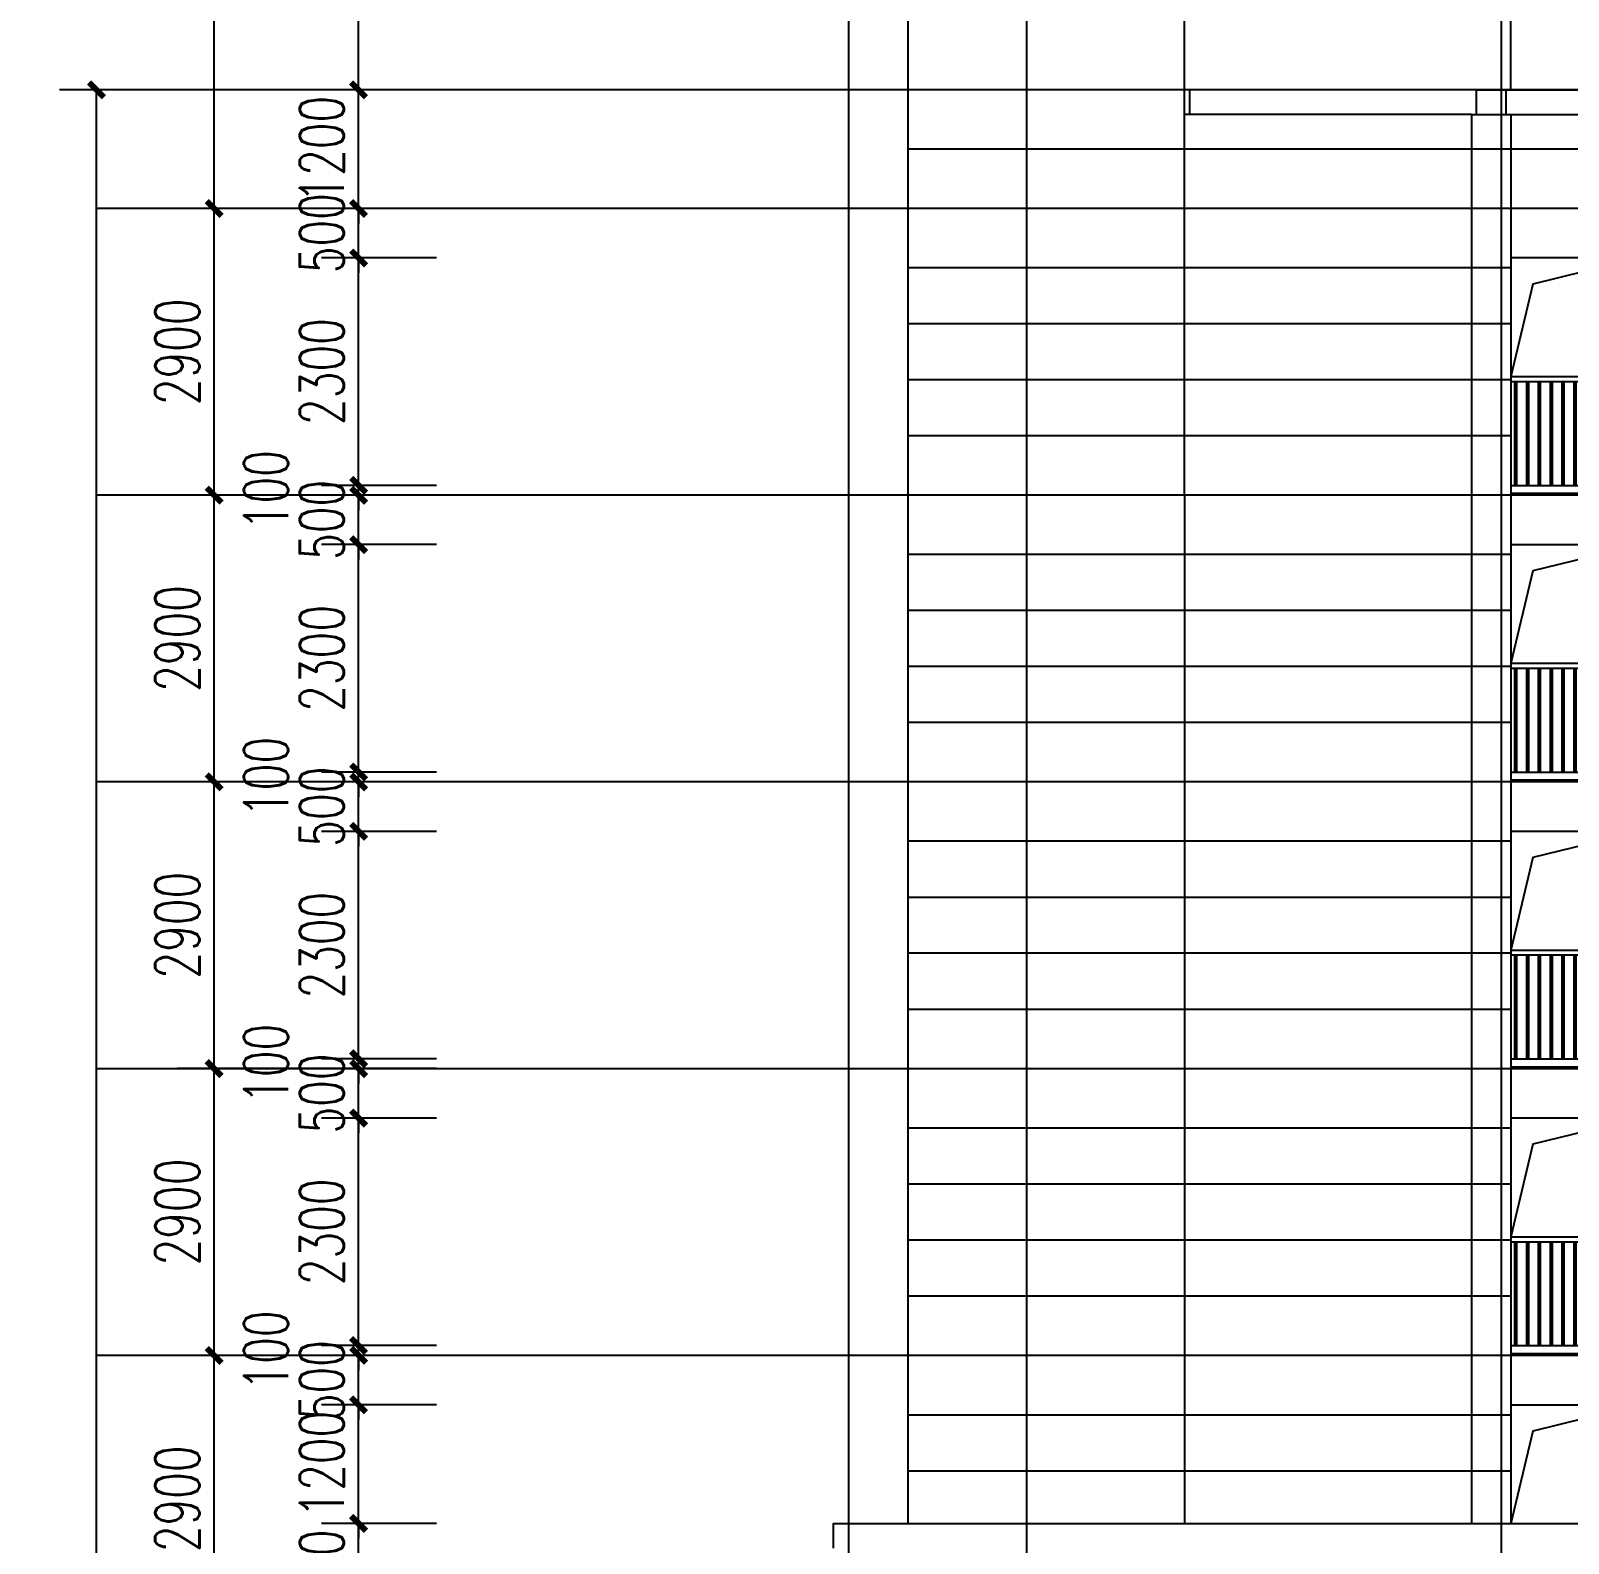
# Model space of a CAD drawing. Extents: x -59851 to 653804, y -249523 to 437614.
# Drawn here: x 414387 to 429937, y 404588 to 419886 of the extents above; entities that cross this region are included whole.
import ezdxf

# ---------------------------------------------------------------- set-up
doc = ezdxf.new("R2010")
doc.units = 0
doc.header["$LTSCALE"] = 1000
doc.header["$MEASUREMENT"] = 0
for name, color, linetype in [('A-材质分割线（横向）', 252, 'Continuous'), ('A-洞口', 105, 'Continuous'), ('A-第三道尺寸线', 105, 'Continuous'), ('DOTE', 16, 'Continuous'), ('ELE-2', 31, 'Continuous'), ('ELE-3', 35, 'Continuous'), ('PUB_DIM', 3, 'Continuous'), ('栏杆', 142, 'Continuous')]:
    doc.layers.add(name, color=color, linetype=linetype)
doc.styles.add('_TCH_DIM_T3', font='SIMPLEX.shx', dxfattribs={"width": 0.705882, "bigfont": 'GBCBIG.shx'})
doc.dimstyles.new('_TCH_ARCH&&150', dxfattribs={"dimtxt": 446.25, "dimasz": 150, "dimexe": 375, "dimexo": 450, "dimgap": 150, "dimtad": 1, "dimdec": 0, "dimzin": 0, "dimdsep": 46, "dimtxsty": '_TCH_DIM_T3', "dimblk": 'ARCHTICK', "dimcen": 0.09, "dimclrt": 7, "dimazin": 2, "dimtfac": 1, "dimtdec": 0, "dimtix": 1, "dimtmove": 2, "dimatfit": 3, "dimfxl": 0, "dimtolj": 1, "dimtzin": 0, "dimarcsym": 0})

# ---------------------------------------------------------------- blocks, each defined once
blk = doc.blocks.new('124f')
at = {"layer": 'ELE-2'}
blk.add_lwpolyline([(275911, 353647), (275911, 353897), (296911, 353897), (296911, 353647)], dxfattribs=at)
blk = doc.blocks.new('13001100')
at = {"layer": '栏杆'}
for p, q in [((181667, 391095), (182967, 391095)), ((181667, 391045), (182967, 391045)), ((181707, 389995), (181707, 391045)), ((181727, 389995), (181727, 391045)), ((181827, 389995), (181827, 391045)), ((181847, 389995), (181847, 391045)), ((181947, 389995), (181947, 391045)), ((181967, 389995), (181967, 391045)), ((182067, 389995), (182067, 391045)), ((182087, 389995), (182087, 391045)), ((182187, 389995), (182187, 391045)), ((182207, 389995), (182207, 391045)), ((182307, 389995), (182307, 391045)), ((182327, 389995), (182327, 391045)), ((182427, 389995), (182427, 391045)), ((182447, 389995), (182447, 391045)), ((182547, 389995), (182547, 391045)), ((182567, 389995), (182567, 391045)), ((182667, 389995), (182667, 391045)), ((182687, 389995), (182687, 391045)), ((182787, 389995), (182787, 391045)), ((182807, 389995), (182807, 391045)), ((182907, 389995), (182907, 391045)), ((182927, 389995), (182927, 391045))]:
    blk.add_line(p, q, dxfattribs=at)
blk = doc.blocks.new('fdsjafjdkajkhouh')
at = {"layer": 'A-材质分割线（横向）'}
for points in [[(282761, 357897), (276661, 357897)], [(282761, 357330), (276661, 357330)], [(282761, 356764), (276661, 356764)], [(282761, 356197), (276661, 356197)], [(282761, 355597), (276661, 355597)]]:
    blk.add_lwpolyline(points, dxfattribs=at)
at = {"layer": 'A-洞口'}
blk.add_lwpolyline([(284061, 357997), (282984, 357732), (282761, 356797)], dxfattribs=at)
at = {"layer": 'ELE-3'}
for points in [[(276661, 358497), (276661, 355597)], [(279461, 358497), (279461, 355597)], [(282361, 358497), (282361, 355597)], [(282761, 358497), (282761, 355597)], [(284061, 357997), (282761, 357997)], [(282761, 355697), (284061, 355697)], [(282761, 355617), (284061, 355617)]]:
    blk.add_lwpolyline(points, dxfattribs=at)
blk.add_blockref('13001100', (101094, -34298))
blk = doc.blocks.new('dingjianyi')
at = {"layer": 'A-材质分割线（横向）'}
for points in [[(359790, 363697), (353690, 363697)], [(359790, 363130), (353690, 363130)], [(359790, 362564), (353690, 362564)], [(359790, 361997), (353690, 361997)], [(359790, 361397), (353690, 361397)]]:
    blk.add_lwpolyline(points, dxfattribs=at)
at = {"layer": 'A-洞口'}
blk.add_lwpolyline([(361090, 363797), (360013, 363532), (359790, 362597)], dxfattribs=at)
at = {"layer": 'ELE-3'}
for points in [[(353690, 364297), (353690, 361397)], [(356490, 364297), (356490, 361397)], [(359390, 364297), (359390, 361397)], [(359790, 364297), (359790, 361397)], [(361090, 363797), (359790, 363797)], [(359790, 361497), (361090, 361497)], [(359790, 361417), (361090, 361417)]]:
    blk.add_lwpolyline(points, dxfattribs=at)
blk.add_blockref('13001100', (178123, -28498))
blk = doc.blocks.new('dingjiajifang')
at = {"layer": 'A-材质分割线（横向）'}
for points in [[(279511, 368397), (276661, 368397)], [(298661, 367797), (276661, 367797)], [(298661, 367197), (276661, 367197)], [(282761, 366597), (276661, 366597)], [(282761, 366030), (276661, 366030)], [(282761, 365464), (276661, 365464)], [(282761, 364897), (276661, 364897)], [(282761, 364297), (276661, 364297)]]:
    blk.add_lwpolyline(points, dxfattribs=at)
at = {"layer": 'A-洞口'}
blk.add_lwpolyline([(284061, 366697), (282984, 366432), (282761, 365497)], dxfattribs=at)
at = {"layer": 'ELE-3'}
for points in [[(279161, 370397), (279161, 372147), (276661, 372147), (276661, 364297)], [(282761, 368397), (282761, 370147), (279161, 370147), (279161, 370397)], [(279461, 364297), (279461, 370147)], [(282411, 368397), (279511, 368397), (279511, 368147)], [(282411, 368397), (295311, 368397)], [(282411, 368397), (282411, 368147)], [(282711, 368397), (282711, 368147)], [(282361, 368147), (279461, 368147)], [(282361, 368147), (282361, 364297)], [(282361, 368147), (295311, 368147)], [(282761, 368147), (282761, 364297)], [(284061, 366697), (282761, 366697)], [(282761, 364397), (284061, 364397)], [(282761, 364317), (284061, 364317)]]:
    blk.add_lwpolyline(points, dxfattribs=at)
blk.add_blockref('13001100', (101094, -25598))
blk = doc.blocks.new('_ArchTick')
at = {"color": 0, "linetype": 'ByBlock', "const_width": 0.4}
blk.add_lwpolyline([(-0.5, -0.5), (0.5, 0.5)], dxfattribs=at)
blk = doc.blocks.new('*D4037')
at = {"layer": 'Defpoints', "color": 0, "transparency": 16777216}
for p in [(415053, 419288), (416652, 419288), (416652, 364438)]:
    blk.add_point(p, dxfattribs=at)
at = {"layer": 'PUB_DIM', "color": 0, "lineweight": -2, "transparency": 16777216}
for p, q in [((416202, 419288), (414678, 419288)), ((415053, 364438), (415053, 419288)), ((416202, 364438), (414678, 364438))]:
    blk.add_line(p, q, dxfattribs=at)
at = {"layer": 'PUB_DIM', "color": 0, "lineweight": -2, "transparency": 16777216, "xscale": 150, "yscale": 150, "zscale": 150}
for p, rotation in [((415053, 419288), 90), ((415053, 364438), 270)]:
    blk.add_blockref('_ArchTick', p, dxfattribs=dict(at, rotation=rotation))
at = {"layer": 'PUB_DIM', "color": 7, "transparency": 16777216, "insert": (414680, 391863), "char_height": 446.2, "attachment_point": 5, "rotation": 90, "style": '_TCH_DIM_T3'}
blk.add_mtext('\\A1;54850', dxfattribs=at)
blk = doc.blocks.new('*D4038')
at = {"layer": 'Defpoints', "color": 0, "transparency": 16777216}
for p in [(416242, 423288), (417815, 423288), (417815, 418088)]:
    blk.add_point(p, dxfattribs=at)
at = {"layer": 'PUB_DIM', "color": 0, "lineweight": -2, "transparency": 16777216}
for p, q in [((417365, 423288), (415867, 423288)), ((416242, 418088), (416242, 423288)), ((417365, 418088), (415867, 418088))]:
    blk.add_line(p, q, dxfattribs=at)
at = {"layer": 'PUB_DIM', "color": 0, "lineweight": -2, "transparency": 16777216, "xscale": 150, "yscale": 150, "zscale": 150}
for p, rotation in [((416242, 423288), 90), ((416242, 418088), 270)]:
    blk.add_blockref('_ArchTick', p, dxfattribs=dict(at, rotation=rotation))
at = {"layer": 'PUB_DIM', "color": 7, "transparency": 16777216, "insert": (415869, 420688), "char_height": 446.2, "attachment_point": 5, "rotation": 90, "style": '_TCH_DIM_T3'}
blk.add_mtext('\\A1;5200', dxfattribs=at)
blk = doc.blocks.new('*D4039')
at = {"layer": 'Defpoints', "color": 0, "transparency": 16777216}
for p in [(416242, 418088), (417815, 418088), (417815, 415188)]:
    blk.add_point(p, dxfattribs=at)
at = {"layer": 'PUB_DIM', "color": 0, "lineweight": -2, "transparency": 16777216}
for p, q in [((417365, 418088), (415867, 418088)), ((416242, 415188), (416242, 418088)), ((417365, 415188), (415867, 415188))]:
    blk.add_line(p, q, dxfattribs=at)
at = {"layer": 'PUB_DIM', "color": 0, "lineweight": -2, "transparency": 16777216, "xscale": 150, "yscale": 150, "zscale": 150}
for p, rotation in [((416242, 418088), 90), ((416242, 415188), 270)]:
    blk.add_blockref('_ArchTick', p, dxfattribs=dict(at, rotation=rotation))
at = {"layer": 'PUB_DIM', "color": 7, "transparency": 16777216, "insert": (415869, 416638), "char_height": 446.2, "attachment_point": 5, "rotation": 90, "style": '_TCH_DIM_T3'}
blk.add_mtext('\\A1;2900', dxfattribs=at)
blk = doc.blocks.new('*D4040')
at = {"layer": 'Defpoints', "color": 0, "transparency": 16777216}
for p in [(416242, 415188), (417815, 415188), (417815, 412288)]:
    blk.add_point(p, dxfattribs=at)
at = {"layer": 'PUB_DIM', "color": 0, "lineweight": -2, "transparency": 16777216}
for p, q in [((417365, 415188), (415867, 415188)), ((416242, 412288), (416242, 415188)), ((417365, 412288), (415867, 412288))]:
    blk.add_line(p, q, dxfattribs=at)
at = {"layer": 'PUB_DIM', "color": 0, "lineweight": -2, "transparency": 16777216, "xscale": 150, "yscale": 150, "zscale": 150}
for p, rotation in [((416242, 415188), 90), ((416242, 412288), 270)]:
    blk.add_blockref('_ArchTick', p, dxfattribs=dict(at, rotation=rotation))
at = {"layer": 'PUB_DIM', "color": 7, "transparency": 16777216, "insert": (415869, 413738), "char_height": 446.2, "attachment_point": 5, "rotation": 90, "style": '_TCH_DIM_T3'}
blk.add_mtext('\\A1;2900', dxfattribs=at)
blk = doc.blocks.new('*D4041')
at = {"layer": 'Defpoints', "color": 0, "transparency": 16777216}
for p in [(416242, 412288), (417815, 412288), (417815, 409388)]:
    blk.add_point(p, dxfattribs=at)
at = {"layer": 'PUB_DIM', "color": 0, "lineweight": -2, "transparency": 16777216}
for p, q in [((417365, 412288), (415867, 412288)), ((416242, 409388), (416242, 412288)), ((417365, 409388), (415867, 409388))]:
    blk.add_line(p, q, dxfattribs=at)
at = {"layer": 'PUB_DIM', "color": 0, "lineweight": -2, "transparency": 16777216, "xscale": 150, "yscale": 150, "zscale": 150}
for p, rotation in [((416242, 412288), 90), ((416242, 409388), 270)]:
    blk.add_blockref('_ArchTick', p, dxfattribs=dict(at, rotation=rotation))
at = {"layer": 'PUB_DIM', "color": 7, "transparency": 16777216, "insert": (415869, 410838), "char_height": 446.2, "attachment_point": 5, "rotation": 90, "style": '_TCH_DIM_T3'}
blk.add_mtext('\\A1;2900', dxfattribs=at)
blk = doc.blocks.new('*D4042')
at = {"layer": 'Defpoints', "color": 0, "transparency": 16777216}
for p in [(416242, 409388), (417815, 409388), (417815, 406488)]:
    blk.add_point(p, dxfattribs=at)
at = {"layer": 'PUB_DIM', "color": 0, "lineweight": -2, "transparency": 16777216}
for p, q in [((417365, 409388), (415867, 409388)), ((416242, 406488), (416242, 409388)), ((417365, 406488), (415867, 406488))]:
    blk.add_line(p, q, dxfattribs=at)
at = {"layer": 'PUB_DIM', "color": 0, "lineweight": -2, "transparency": 16777216, "xscale": 150, "yscale": 150, "zscale": 150}
for p, rotation in [((416242, 409388), 90), ((416242, 406488), 270)]:
    blk.add_blockref('_ArchTick', p, dxfattribs=dict(at, rotation=rotation))
at = {"layer": 'PUB_DIM', "color": 7, "transparency": 16777216, "insert": (415869, 407938), "char_height": 446.2, "attachment_point": 5, "rotation": 90, "style": '_TCH_DIM_T3'}
blk.add_mtext('\\A1;2900', dxfattribs=at)
blk = doc.blocks.new('*D4043')
at = {"layer": 'Defpoints', "color": 0, "transparency": 16777216}
for p in [(416242, 406488), (417815, 406488), (417815, 403588)]:
    blk.add_point(p, dxfattribs=at)
at = {"layer": 'PUB_DIM', "color": 0, "lineweight": -2, "transparency": 16777216}
for p, q in [((417365, 406488), (415867, 406488)), ((416242, 403588), (416242, 406488)), ((417365, 403588), (415867, 403588))]:
    blk.add_line(p, q, dxfattribs=at)
at = {"layer": 'PUB_DIM', "color": 0, "lineweight": -2, "transparency": 16777216, "xscale": 150, "yscale": 150, "zscale": 150}
for p, rotation in [((416242, 406488), 90), ((416242, 403588), 270)]:
    blk.add_blockref('_ArchTick', p, dxfattribs=dict(at, rotation=rotation))
at = {"layer": 'PUB_DIM', "color": 7, "transparency": 16777216, "insert": (415869, 405038), "char_height": 446.2, "attachment_point": 5, "rotation": 90, "style": '_TCH_DIM_T3'}
blk.add_mtext('\\A1;2900', dxfattribs=at)
blk = doc.blocks.new('*D4096')
at = {"layer": 'A-第三道尺寸线', "color": 0, "lineweight": -2, "transparency": 16777216}
for p, q in [((417703, 404788), (417703, 404938)), ((418492, 404788), (417328, 404788)), ((417703, 403588), (417703, 404788)), ((418492, 403588), (417328, 403588)), ((417703, 403588), (417703, 403438))]:
    blk.add_line(p, q, dxfattribs=at)
at = {"layer": 'Defpoints', "color": 0, "transparency": 16777216}
for p in [(417703, 404788), (418942, 404788), (418942, 403588)]:
    blk.add_point(p, dxfattribs=at)
at = {"layer": 'A-第三道尺寸线', "color": 0, "lineweight": -2, "transparency": 16777216, "xscale": 150, "yscale": 150, "zscale": 150}
for p, rotation in [((417703, 404788), 270), ((417703, 403588), 90)]:
    blk.add_blockref('_ArchTick', p, dxfattribs=dict(at, rotation=rotation))
at = {"layer": 'A-第三道尺寸线', "color": 7, "transparency": 16777216, "insert": (417330, 404188), "char_height": 446.2, "attachment_point": 5, "rotation": 90, "style": '_TCH_DIM_T3'}
blk.add_mtext('\\A1;1200', dxfattribs=at)
blk = doc.blocks.new('*D4097')
at = {"layer": 'A-第三道尺寸线', "color": 0, "lineweight": -2, "transparency": 16777216}
for p, q in [((417703, 405988), (417703, 406138)), ((418492, 405988), (417328, 405988)), ((417703, 404788), (417703, 405988)), ((418492, 404788), (417328, 404788)), ((417703, 404788), (417703, 404638))]:
    blk.add_line(p, q, dxfattribs=at)
at = {"layer": 'Defpoints', "color": 0, "transparency": 16777216}
for p in [(417703, 405988), (418942, 405988), (418942, 404788)]:
    blk.add_point(p, dxfattribs=at)
at = {"layer": 'A-第三道尺寸线', "color": 0, "lineweight": -2, "transparency": 16777216, "xscale": 150, "yscale": 150, "zscale": 150}
for p, rotation in [((417703, 405988), 270), ((417703, 404788), 90)]:
    blk.add_blockref('_ArchTick', p, dxfattribs=dict(at, rotation=rotation))
at = {"layer": 'A-第三道尺寸线', "color": 7, "transparency": 16777216, "insert": (417330, 405388), "char_height": 446.2, "attachment_point": 5, "rotation": 90, "style": '_TCH_DIM_T3'}
blk.add_mtext('\\A1;1200', dxfattribs=at)
blk = doc.blocks.new('*D4098')
at = {"layer": 'A-第三道尺寸线', "color": 0, "lineweight": -2, "transparency": 16777216}
for p, q in [((418492, 406488), (417328, 406488)), ((417703, 406488), (417703, 406638)), ((417703, 405988), (417703, 406488)), ((418492, 405988), (417328, 405988)), ((417703, 405988), (417703, 405838))]:
    blk.add_line(p, q, dxfattribs=at)
at = {"layer": 'Defpoints', "color": 0, "transparency": 16777216}
for p in [(417703, 406488), (418942, 406488), (418942, 405988)]:
    blk.add_point(p, dxfattribs=at)
at = {"layer": 'A-第三道尺寸线', "color": 0, "lineweight": -2, "transparency": 16777216, "xscale": 150, "yscale": 150, "zscale": 150}
for p, rotation in [((417703, 406488), 270), ((417703, 405988), 90)]:
    blk.add_blockref('_ArchTick', p, dxfattribs=dict(at, rotation=rotation))
at = {"layer": 'A-第三道尺寸线', "color": 7, "transparency": 16777216, "insert": (417330, 406238), "char_height": 446.2, "attachment_point": 5, "rotation": 90, "style": '_TCH_DIM_T3'}
blk.add_mtext('\\A1;500', dxfattribs=at)
blk = doc.blocks.new('*D4099')
at = {"layer": 'A-第三道尺寸线', "color": 0, "lineweight": -2, "transparency": 16777216}
for p, q in [((417703, 406588), (417703, 406738)), ((418492, 406588), (417328, 406588)), ((418492, 406488), (417328, 406488)), ((417703, 406488), (417703, 406588)), ((417703, 406488), (417703, 406338))]:
    blk.add_line(p, q, dxfattribs=at)
at = {"layer": 'Defpoints', "color": 0, "transparency": 16777216}
for p in [(417703, 406588), (418942, 406588), (418942, 406488)]:
    blk.add_point(p, dxfattribs=at)
at = {"layer": 'A-第三道尺寸线', "color": 0, "lineweight": -2, "transparency": 16777216, "xscale": 150, "yscale": 150, "zscale": 150}
for p, rotation in [((417703, 406588), 270), ((417703, 406488), 90)]:
    blk.add_blockref('_ArchTick', p, dxfattribs=dict(at, rotation=rotation))
at = {"layer": 'A-第三道尺寸线', "color": 7, "transparency": 16777216, "insert": (416766, 406538), "char_height": 446.2, "attachment_point": 5, "rotation": 90, "style": '_TCH_DIM_T3'}
blk.add_mtext('\\A1;100', dxfattribs=at)
blk = doc.blocks.new('*D4100')
at = {"layer": 'A-第三道尺寸线', "color": 0, "lineweight": -2, "transparency": 16777216}
for p, q in [((418492, 408888), (417328, 408888)), ((417703, 406588), (417703, 408888)), ((418492, 406588), (417328, 406588))]:
    blk.add_line(p, q, dxfattribs=at)
at = {"layer": 'Defpoints', "color": 0, "transparency": 16777216}
for p in [(417703, 408888), (418942, 408888), (418942, 406588)]:
    blk.add_point(p, dxfattribs=at)
at = {"layer": 'A-第三道尺寸线', "color": 0, "lineweight": -2, "transparency": 16777216, "xscale": 150, "yscale": 150, "zscale": 150}
for p, rotation in [((417703, 408888), 90), ((417703, 406588), 270)]:
    blk.add_blockref('_ArchTick', p, dxfattribs=dict(at, rotation=rotation))
at = {"layer": 'A-第三道尺寸线', "color": 7, "transparency": 16777216, "insert": (417330, 407738), "char_height": 446.2, "attachment_point": 5, "rotation": 90, "style": '_TCH_DIM_T3'}
blk.add_mtext('\\A1;2300', dxfattribs=at)
blk = doc.blocks.new('*D4101')
at = {"layer": 'A-第三道尺寸线', "color": 0, "lineweight": -2, "transparency": 16777216}
for p, q in [((417703, 409388), (417703, 409538)), ((418492, 409388), (417328, 409388)), ((417703, 408888), (417703, 409388)), ((418492, 408888), (417328, 408888)), ((417703, 408888), (417703, 408738))]:
    blk.add_line(p, q, dxfattribs=at)
at = {"layer": 'Defpoints', "color": 0, "transparency": 16777216}
for p in [(417703, 409388), (418942, 409388), (418942, 408888)]:
    blk.add_point(p, dxfattribs=at)
at = {"layer": 'A-第三道尺寸线', "color": 0, "lineweight": -2, "transparency": 16777216, "xscale": 150, "yscale": 150, "zscale": 150}
for p, rotation in [((417703, 409388), 270), ((417703, 408888), 90)]:
    blk.add_blockref('_ArchTick', p, dxfattribs=dict(at, rotation=rotation))
at = {"layer": 'A-第三道尺寸线', "color": 7, "transparency": 16777216, "insert": (417330, 409138), "char_height": 446.2, "attachment_point": 5, "rotation": 90, "style": '_TCH_DIM_T3'}
blk.add_mtext('\\A1;500', dxfattribs=at)
blk = doc.blocks.new('*D4102')
at = {"layer": 'A-第三道尺寸线', "color": 0, "lineweight": -2, "transparency": 16777216}
for p, q in [((417703, 409488), (417703, 409638)), ((418492, 409488), (417328, 409488)), ((417703, 409388), (417703, 409488)), ((418492, 409388), (417328, 409388)), ((417703, 409388), (417703, 409238))]:
    blk.add_line(p, q, dxfattribs=at)
at = {"layer": 'Defpoints', "color": 0, "transparency": 16777216}
for p in [(417703, 409488), (418942, 409488), (418942, 409388)]:
    blk.add_point(p, dxfattribs=at)
at = {"layer": 'A-第三道尺寸线', "color": 0, "lineweight": -2, "transparency": 16777216, "xscale": 150, "yscale": 150, "zscale": 150}
for p, rotation in [((417703, 409488), 270), ((417703, 409388), 90)]:
    blk.add_blockref('_ArchTick', p, dxfattribs=dict(at, rotation=rotation))
at = {"layer": 'A-第三道尺寸线', "color": 7, "transparency": 16777216, "insert": (416766, 409438), "char_height": 446.2, "attachment_point": 5, "rotation": 90, "style": '_TCH_DIM_T3'}
blk.add_mtext('\\A1;100', dxfattribs=at)
blk = doc.blocks.new('*D4103')
at = {"layer": 'A-第三道尺寸线', "color": 0, "lineweight": -2, "transparency": 16777216}
for p, q in [((418492, 411788), (417328, 411788)), ((417703, 409488), (417703, 411788)), ((418492, 409488), (417328, 409488))]:
    blk.add_line(p, q, dxfattribs=at)
at = {"layer": 'Defpoints', "color": 0, "transparency": 16777216}
for p in [(417703, 411788), (418942, 411788), (418942, 409488)]:
    blk.add_point(p, dxfattribs=at)
at = {"layer": 'A-第三道尺寸线', "color": 0, "lineweight": -2, "transparency": 16777216, "xscale": 150, "yscale": 150, "zscale": 150}
for p, rotation in [((417703, 411788), 90), ((417703, 409488), 270)]:
    blk.add_blockref('_ArchTick', p, dxfattribs=dict(at, rotation=rotation))
at = {"layer": 'A-第三道尺寸线', "color": 7, "transparency": 16777216, "insert": (417330, 410638), "char_height": 446.2, "attachment_point": 5, "rotation": 90, "style": '_TCH_DIM_T3'}
blk.add_mtext('\\A1;2300', dxfattribs=at)
blk = doc.blocks.new('*D4104')
at = {"layer": 'A-第三道尺寸线', "color": 0, "lineweight": -2, "transparency": 16777216}
for p, q in [((417703, 412288), (417703, 412438)), ((418492, 412288), (417328, 412288)), ((417703, 411788), (417703, 412288)), ((418492, 411788), (417328, 411788)), ((417703, 411788), (417703, 411638))]:
    blk.add_line(p, q, dxfattribs=at)
at = {"layer": 'Defpoints', "color": 0, "transparency": 16777216}
for p in [(417703, 412288), (418942, 412288), (418942, 411788)]:
    blk.add_point(p, dxfattribs=at)
at = {"layer": 'A-第三道尺寸线', "color": 0, "lineweight": -2, "transparency": 16777216, "xscale": 150, "yscale": 150, "zscale": 150}
for p, rotation in [((417703, 412288), 270), ((417703, 411788), 90)]:
    blk.add_blockref('_ArchTick', p, dxfattribs=dict(at, rotation=rotation))
at = {"layer": 'A-第三道尺寸线', "color": 7, "transparency": 16777216, "insert": (417330, 412038), "char_height": 446.2, "attachment_point": 5, "rotation": 90, "style": '_TCH_DIM_T3'}
blk.add_mtext('\\A1;500', dxfattribs=at)
blk = doc.blocks.new('*D4105')
at = {"layer": 'A-第三道尺寸线', "color": 0, "lineweight": -2, "transparency": 16777216}
for p, q in [((417703, 412388), (417703, 412538)), ((418492, 412388), (417328, 412388)), ((418492, 412288), (417328, 412288)), ((417703, 412288), (417703, 412388)), ((417703, 412288), (417703, 412138))]:
    blk.add_line(p, q, dxfattribs=at)
at = {"layer": 'Defpoints', "color": 0, "transparency": 16777216}
for p in [(417703, 412388), (418942, 412388), (418942, 412288)]:
    blk.add_point(p, dxfattribs=at)
at = {"layer": 'A-第三道尺寸线', "color": 0, "lineweight": -2, "transparency": 16777216, "xscale": 150, "yscale": 150, "zscale": 150}
for p, rotation in [((417703, 412388), 270), ((417703, 412288), 90)]:
    blk.add_blockref('_ArchTick', p, dxfattribs=dict(at, rotation=rotation))
at = {"layer": 'A-第三道尺寸线', "color": 7, "transparency": 16777216, "insert": (416766, 412338), "char_height": 446.2, "attachment_point": 5, "rotation": 90, "style": '_TCH_DIM_T3'}
blk.add_mtext('\\A1;100', dxfattribs=at)
blk = doc.blocks.new('*D4106')
at = {"layer": 'A-第三道尺寸线', "color": 0, "lineweight": -2, "transparency": 16777216}
for p, q in [((418492, 414688), (417328, 414688)), ((417703, 412388), (417703, 414688)), ((418492, 412388), (417328, 412388))]:
    blk.add_line(p, q, dxfattribs=at)
at = {"layer": 'Defpoints', "color": 0, "transparency": 16777216}
for p in [(417703, 414688), (418942, 414688), (418942, 412388)]:
    blk.add_point(p, dxfattribs=at)
at = {"layer": 'A-第三道尺寸线', "color": 0, "lineweight": -2, "transparency": 16777216, "xscale": 150, "yscale": 150, "zscale": 150}
for p, rotation in [((417703, 414688), 90), ((417703, 412388), 270)]:
    blk.add_blockref('_ArchTick', p, dxfattribs=dict(at, rotation=rotation))
at = {"layer": 'A-第三道尺寸线', "color": 7, "transparency": 16777216, "insert": (417330, 413538), "char_height": 446.2, "attachment_point": 5, "rotation": 90, "style": '_TCH_DIM_T3'}
blk.add_mtext('\\A1;2300', dxfattribs=at)
blk = doc.blocks.new('*D4107')
at = {"layer": 'A-第三道尺寸线', "color": 0, "lineweight": -2, "transparency": 16777216}
for p, q in [((417703, 415188), (417703, 415338)), ((418492, 415188), (417328, 415188)), ((417703, 414688), (417703, 415188)), ((418492, 414688), (417328, 414688)), ((417703, 414688), (417703, 414538))]:
    blk.add_line(p, q, dxfattribs=at)
at = {"layer": 'Defpoints', "color": 0, "transparency": 16777216}
for p in [(417703, 415188), (418942, 415188), (418942, 414688)]:
    blk.add_point(p, dxfattribs=at)
at = {"layer": 'A-第三道尺寸线', "color": 0, "lineweight": -2, "transparency": 16777216, "xscale": 150, "yscale": 150, "zscale": 150}
for p, rotation in [((417703, 415188), 270), ((417703, 414688), 90)]:
    blk.add_blockref('_ArchTick', p, dxfattribs=dict(at, rotation=rotation))
at = {"layer": 'A-第三道尺寸线', "color": 7, "transparency": 16777216, "insert": (417330, 414938), "char_height": 446.2, "attachment_point": 5, "rotation": 90, "style": '_TCH_DIM_T3'}
blk.add_mtext('\\A1;500', dxfattribs=at)
blk = doc.blocks.new('*D4108')
at = {"layer": 'A-第三道尺寸线', "color": 0, "lineweight": -2, "transparency": 16777216}
for p, q in [((417703, 415288), (417703, 415438)), ((418492, 415288), (417328, 415288)), ((417703, 415188), (417703, 415288)), ((418492, 415188), (417328, 415188)), ((417703, 415188), (417703, 415038))]:
    blk.add_line(p, q, dxfattribs=at)
at = {"layer": 'Defpoints', "color": 0, "transparency": 16777216}
for p in [(417703, 415288), (418942, 415288), (418942, 415188)]:
    blk.add_point(p, dxfattribs=at)
at = {"layer": 'A-第三道尺寸线', "color": 0, "lineweight": -2, "transparency": 16777216, "xscale": 150, "yscale": 150, "zscale": 150}
for p, rotation in [((417703, 415288), 270), ((417703, 415188), 90)]:
    blk.add_blockref('_ArchTick', p, dxfattribs=dict(at, rotation=rotation))
at = {"layer": 'A-第三道尺寸线', "color": 7, "transparency": 16777216, "insert": (416766, 415238), "char_height": 446.2, "attachment_point": 5, "rotation": 90, "style": '_TCH_DIM_T3'}
blk.add_mtext('\\A1;100', dxfattribs=at)
blk = doc.blocks.new('*D4109')
at = {"layer": 'A-第三道尺寸线', "color": 0, "lineweight": -2, "transparency": 16777216}
for p, q in [((418492, 417588), (417328, 417588)), ((417703, 415288), (417703, 417588)), ((418492, 415288), (417328, 415288))]:
    blk.add_line(p, q, dxfattribs=at)
at = {"layer": 'Defpoints', "color": 0, "transparency": 16777216}
for p in [(417703, 417588), (418942, 417588), (418942, 415288)]:
    blk.add_point(p, dxfattribs=at)
at = {"layer": 'A-第三道尺寸线', "color": 0, "lineweight": -2, "transparency": 16777216, "xscale": 150, "yscale": 150, "zscale": 150}
for p, rotation in [((417703, 417588), 90), ((417703, 415288), 270)]:
    blk.add_blockref('_ArchTick', p, dxfattribs=dict(at, rotation=rotation))
at = {"layer": 'A-第三道尺寸线', "color": 7, "transparency": 16777216, "insert": (417330, 416438), "char_height": 446.2, "attachment_point": 5, "rotation": 90, "style": '_TCH_DIM_T3'}
blk.add_mtext('\\A1;2300', dxfattribs=at)
blk = doc.blocks.new('*D4110')
at = {"layer": 'A-第三道尺寸线', "color": 0, "lineweight": -2, "transparency": 16777216}
for p, q in [((417703, 418088), (417703, 418238)), ((418492, 418088), (417328, 418088)), ((417703, 417588), (417703, 418088)), ((418492, 417588), (417328, 417588)), ((417703, 417588), (417703, 417438))]:
    blk.add_line(p, q, dxfattribs=at)
at = {"layer": 'Defpoints', "color": 0, "transparency": 16777216}
for p in [(417703, 418088), (418942, 418088), (418942, 417588)]:
    blk.add_point(p, dxfattribs=at)
at = {"layer": 'A-第三道尺寸线', "color": 0, "lineweight": -2, "transparency": 16777216, "xscale": 150, "yscale": 150, "zscale": 150}
for p, rotation in [((417703, 418088), 270), ((417703, 417588), 90)]:
    blk.add_blockref('_ArchTick', p, dxfattribs=dict(at, rotation=rotation))
at = {"layer": 'A-第三道尺寸线', "color": 7, "transparency": 16777216, "insert": (417330, 417838), "char_height": 446.2, "attachment_point": 5, "rotation": 90, "style": '_TCH_DIM_T3'}
blk.add_mtext('\\A1;500', dxfattribs=at)
blk = doc.blocks.new('*D4111')
at = {"layer": 'A-第三道尺寸线', "color": 0, "lineweight": -2, "transparency": 16777216}
for p, q in [((417703, 419288), (417703, 419438)), ((418492, 419288), (417328, 419288)), ((417703, 418088), (417703, 419288)), ((418492, 418088), (417328, 418088)), ((417703, 418088), (417703, 417938))]:
    blk.add_line(p, q, dxfattribs=at)
at = {"layer": 'Defpoints', "color": 0, "transparency": 16777216}
for p in [(417703, 419288), (418942, 419288), (418942, 418088)]:
    blk.add_point(p, dxfattribs=at)
at = {"layer": 'A-第三道尺寸线', "color": 0, "lineweight": -2, "transparency": 16777216, "xscale": 150, "yscale": 150, "zscale": 150}
for p, rotation in [((417703, 419288), 270), ((417703, 418088), 90)]:
    blk.add_blockref('_ArchTick', p, dxfattribs=dict(at, rotation=rotation))
at = {"layer": 'A-第三道尺寸线', "color": 7, "transparency": 16777216, "insert": (417330, 418688), "char_height": 446.2, "attachment_point": 5, "rotation": 90, "style": '_TCH_DIM_T3'}
blk.add_mtext('\\A1;1200', dxfattribs=at)
blk = doc.blocks.new('*D4112')
at = {"layer": 'A-第三道尺寸线', "color": 0, "lineweight": -2, "transparency": 16777216}
for p, q in [((418492, 423288), (417328, 423288)), ((417703, 419288), (417703, 423288)), ((418492, 419288), (417328, 419288))]:
    blk.add_line(p, q, dxfattribs=at)
at = {"layer": 'Defpoints', "color": 0, "transparency": 16777216}
for p in [(417703, 423288), (418942, 423288), (418942, 419288)]:
    blk.add_point(p, dxfattribs=at)
at = {"layer": 'A-第三道尺寸线', "color": 0, "lineweight": -2, "transparency": 16777216, "xscale": 150, "yscale": 150, "zscale": 150}
for p, rotation in [((417703, 423288), 90), ((417703, 419288), 270)]:
    blk.add_blockref('_ArchTick', p, dxfattribs=dict(at, rotation=rotation))
at = {"layer": 'A-第三道尺寸线', "color": 7, "transparency": 16777216, "insert": (417330, 421288), "char_height": 446.2, "attachment_point": 5, "rotation": 90, "style": '_TCH_DIM_T3'}
blk.add_mtext('\\A1;4000', dxfattribs=at)

msp = doc.modelspace()

# ---------------------------------------------------------------- linework, layer by layer
at = {"layer": 'A-材质分割线（横向）'}
for points in [[(423257.3, 405887.8), (429357.3, 405887.8)], [(423257.3, 405321.1), (429357.3, 405321.1)]]:
    msp.add_lwpolyline(points, dxfattribs=at)
at = {"layer": 'A-洞口'}
msp.add_lwpolyline([(430657.3, 405987.8), (429580.6, 405723.1), (429357.3, 404787.8)], dxfattribs=at)
at = {"layer": 'DOTE'}
for p, q in [((422657.3, 423848.2), (422657.3, 363523.9)), ((424457.3, 423848.2), (424457.3, 363523.9)), ((429257.3, 423848.2), (429257.3, 363523.9)), ((454131.9, 419287.8), (415057.6, 419287.8)), ((454131.9, 418087.8), (415057.6, 418087.8)), ((454131.9, 415187.8), (415057.6, 415187.8)), ((454131.9, 412287.8), (415057.6, 412287.8)), ((454131.9, 409387.8), (415057.6, 409387.8)), ((454131.9, 406487.8), (415057.6, 406487.8))]:
    msp.add_line(p, q, dxfattribs=at)
at = {"layer": 'ELE-3'}
for points in [[(423257.3, 406487.8), (423257.3, 404787.8)], [(426057.3, 406487.8), (426057.3, 404787.8)], [(428957.3, 406487.8), (428957.3, 404787.8)], [(429357.3, 406487.8), (429357.3, 404787.8)], [(429357.3, 405987.8), (430657.3, 405987.8)]]:
    msp.add_lwpolyline(points, dxfattribs=at)

# ---------------------------------------------------------------- block references
for name, p in [('dingjiajifang', (146596.4, 50890.8)), ('dingjianyi', (69567.3, 50890.8)), ('fdsjafjdkajkhouh', (146596.4, 53790.8)), ('fdsjafjdkajkhouh', (146596.4, 50890.8)), ('124f', (146596.4, 50890.8))]:
    msp.add_blockref(name, p)

# ---------------------------------------------------------------- dimensions: what is measured, and where the dimension line sits
at = {"layer": 'A-第三道尺寸线'}
for p1, p2, picture, middle in [((418941.6, 419287.8), (418941.6, 423287.8), '*D4112', (417330.2, 421287.8)), ((418941.6, 418087.8), (418941.6, 419287.8), '*D4111', (417330.2, 418687.8)), ((418941.6, 417587.8), (418941.6, 418087.8), '*D4110', (417330.2, 417837.8)), ((418941.6, 415287.8), (418941.6, 417587.8), '*D4109', (417330.2, 416437.8)), ((418941.6, 414687.8), (418941.6, 415187.8), '*D4107', (417330.2, 414937.8)), ((418941.6, 412387.8), (418941.6, 414687.8), '*D4106', (417330.2, 413537.8)), ((418941.6, 411787.8), (418941.6, 412287.8), '*D4104', (417330.2, 412037.8)), ((418941.6, 409487.8), (418941.6, 411787.8), '*D4103', (417330.2, 410637.8)), ((418941.6, 408887.8), (418941.6, 409387.8), '*D4101', (417330.2, 409137.8)), ((418941.6, 406587.8), (418941.6, 408887.8), '*D4100', (417330.2, 407737.8)), ((418941.6, 405987.8), (418941.6, 406487.8), '*D4098', (417330.2, 406237.8)), ((418941.6, 404787.8), (418941.6, 405987.8), '*D4097', (417330.2, 405387.8)), ((418941.6, 403587.8), (418941.6, 404787.8), '*D4096', (417330.2, 404187.8))]:
    dim = msp.add_aligned_dim(p1=p1, p2=p2, distance=1238.3, dimstyle='_TCH_ARCH&&150', dxfattribs=at)
    dim.commit()
    dim.dimension.update_dxf_attribs({"geometry": picture, "text_midpoint": middle})
for base, p1, p2, picture, middle in [((417703.3, 415287.8), (418941.6, 415187.8), (418941.6, 415287.8), '*D4108', (416765.8, 415237.8)), ((417703.3, 412387.8), (418941.6, 412287.8), (418941.6, 412387.8), '*D4105', (416765.8, 412337.8)), ((417703.3, 409487.8), (418941.6, 409387.8), (418941.6, 409487.8), '*D4102', (416765.8, 409437.8)), ((417703.3, 406587.8), (418941.6, 406487.8), (418941.6, 406587.8), '*D4099', (416765.8, 406537.8))]:
    dim = msp.add_linear_dim(base=base, p1=p1, p2=p2, angle=90, dimstyle='_TCH_ARCH&&150', dxfattribs=at)
    dim.commit()
    dim.dimension.update_dxf_attribs({"geometry": picture, "text_midpoint": middle, "dimtype": 161})
at = {"layer": 'PUB_DIM'}
for p1, p2, distance, picture, middle in [((417815.5, 418087.8), (417815.5, 423287.8), 1573.3, '*D4038', (415869.1, 420687.8)), ((416652, 364437.8), (416652, 419287.8), 1599, '*D4037', (414679.8, 391862.8)), ((417815.5, 415187.8), (417815.5, 418087.8), 1573.3, '*D4039', (415869.1, 416637.8)), ((417815.5, 412287.8), (417815.5, 415187.8), 1573.3, '*D4040', (415869.1, 413737.8)), ((417815.5, 409387.8), (417815.5, 412287.8), 1573.3, '*D4041', (415869.1, 410837.8)), ((417815.5, 406487.8), (417815.5, 409387.8), 1573.3, '*D4042', (415869.1, 407937.8)), ((417815.5, 403587.8), (417815.5, 406487.8), 1573.3, '*D4043', (415869.1, 405037.8))]:
    dim = msp.add_aligned_dim(p1=p1, p2=p2, distance=distance, dimstyle='_TCH_ARCH&&150', dxfattribs=at)
    dim.commit()
    dim.dimension.update_dxf_attribs({"geometry": picture, "text_midpoint": middle})

doc.saveas('drawing.dxf')
